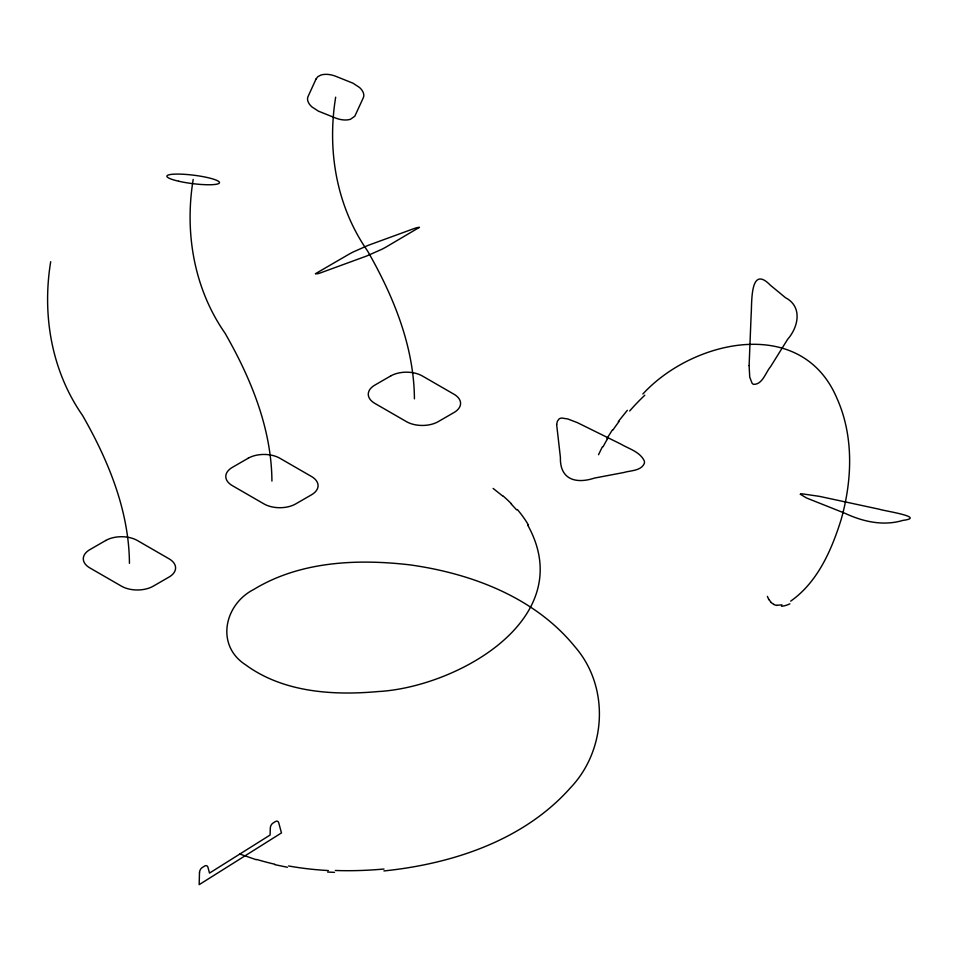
<?xml version="1.0" encoding="UTF-8"?>
<svg xmlns="http://www.w3.org/2000/svg" width="959" height="959" viewBox="0 0 959 959"><rect width="100%" height="100%" fill="white"/><g stroke="black" fill="none" stroke-linecap="round" stroke-linejoin="round"><path stroke-width="1.44" d="M50.695 261.699C41.956 314.876 51.474 370.893 82.558 415.463C108.355 460.524 129.069 510.679 129.441 563.353M193.191 179.429C184.452 232.605 193.958 288.623 225.041 333.193C250.838 378.254 271.565 428.409 271.924 481.082M335.674 97.171C326.947 150.347 336.453 206.353 367.537 250.922C393.334 295.995 414.06 346.151 414.42 398.824M598.524 454.722L602.252 447.026M606.903 438.635L612.31 430.028M618.315 421.516L627.318 410.332M642.854 394.017C692.554 339.846 801.628 314.972 836.907 398.237C854.001 436.249 852.263 480.231 841.115 519.646C831.585 550.106 817.619 582.233 790.684 601.137M781.981 604.877L776.994 605.249M383.912 870.94C452.204 863.879 523.518 840.575 570.329 787.95C606.639 750.022 609.792 686.74 574.956 646.798C534.99 597.457 471.672 573.554 410.368 564.923C357.695 558.713 300.215 561.111 253.799 589.437C224.37 604.314 215.331 645.227 245.456 664.719C282.953 692.314 332.605 695.635 377.51 691.595C456.076 687.579 580.015 618.999 527.69 525.064M327.606 872.043L334.511 872.366M287.424 867.272L274.574 864.598M256.293 859.732L239.81 854.061M773.769 604.374L771.036 602.492M493.118 488.431L502.456 495.839M511.255 504.074L516.625 509.864M768.866 599.747L767.38 596.354M274.933 864.263A238.875 123.483 -7.2 0 1 256.664 859.432M328.362 870.556A217.597 115.5 -8 0 1 288.563 865.965M383.996 869.01A225.041 124.85 -8.8 0 1 335.302 870.484M517.38 509.565A139.007 98.345 8.4 0 1 528.349 524.909M502.756 495.683A149.268 102.505 11.2 0 1 511.555 503.943M603.091 446.75A139.367 56.461 -42.2 0 1 607.766 438.407M613.017 429.956A121.649 54.495 -40 0 1 619.023 421.528M629.667 410.979A131.011 66.998 -37.8 0 1 644.82 395.204M789.904 603.798A131.011 39.439 -68.1 0 1 781.501 606.232M776.886 605.453A121.649 33.925 -61.7 0 1 773.757 604.398M771.12 602.36A139.367 38.887 -58.2 0 1 769.082 599.435M749.111 365.547L749.734 377.139L752.036 383.132A11.04 5.85 -83.7 0 0 753.51 384.343C762.549 384.715 765.654 372.332 770.652 366.554L787.651 339.282C798.475 327.007 802.683 306.616 785.517 297.722L770.317 285.171C749.65 263.917 752.084 303.428 751.137 314.84L749.111 365.547M199.496 872.666L199.16 884.666L281.466 832.927L278.745 822.858A4.483 2.781 -68.7 0 0 275.425 821.563L272.931 823.122A4.483 2.781 -68.7 0 0 270.294 828.18L270.102 835.025L209.506 873.098L207.959 867.356A4.483 2.781 -68.7 0 0 204.627 866.049L202.145 867.619A4.483 2.781 -68.7 0 0 199.496 872.666M556.652 424.561L560.404 457.383C559.732 479.512 575.939 484.211 594.448 478.085L623.853 472.499C630.674 470.437 641.091 471.001 644.352 463.389A10.081 6.821 24 0 0 644.16 460.608C639.689 451.629 628.768 448.776 620.677 444.005L577.294 422.607L567.788 418.963L561.938 418.064A6.701 4.531 24 0 0 559.025 419.011L557.359 421.289L556.652 424.561M800.369 494.281L806.663 498.045L844.687 513.173C862.884 521.672 883.167 526.335 902.982 520.377C927.101 517.261 883.251 510.787 879.607 509.301L819.489 496.366L802.096 493.825A12.047 1.762 12.5 0 0 800.753 494.005L800.369 494.281M316.11 78.89L308.031 96.583A18.269 10.177 18.6 0 0 311.795 106.821L318.34 111.112L335.47 117.993A16.183 9.015 18.6 0 0 350.479 119.264L354.818 116.207L363.317 97.746A18.269 10.177 18.6 0 0 359.553 87.509L353.02 83.217L335.878 76.336A16.183 9.015 18.6 0 0 320.869 75.066L317.825 76.696L316.11 78.89M315.487 273.687L317.729 273.759A13.522 1.127 -23 0 0 321.709 272.44L366.554 256.053L381.55 249.424A21.158 1.762 -23 0 0 385.782 247.194L419.467 227.319L417.069 227.619A13.522 1.127 -23 0 0 413.089 228.937L368.244 245.324L353.248 251.953A21.158 1.762 -23 0 0 349.016 254.195L315.487 273.687M105.694 540.504L89.858 549.639A22.393 12.923 0 0 0 89.858 567.92L121.529 586.201A22.393 12.923 0 0 0 153.188 586.201L169.024 577.066A22.393 12.923 0 0 0 169.024 558.785L137.353 540.504A22.393 12.923 0 0 0 105.694 540.504M248.177 458.234L232.354 467.369A22.393 12.923 0 0 0 232.354 485.65L264.013 503.931A22.393 12.923 0 0 0 295.684 503.931L311.507 494.796A22.393 12.923 0 0 0 311.507 476.515L279.848 458.234A22.393 12.923 0 0 0 248.177 458.234M390.673 375.964L374.837 385.11A22.393 12.923 0 0 0 374.837 403.391L406.508 421.672A22.393 12.923 0 0 0 438.167 421.672L454.003 412.526A22.393 12.923 0 0 0 454.003 394.245L422.332 375.964A22.393 12.923 0 0 0 390.673 375.964M178.734 181.239A26.48 4.244 7.1 0 0 219.419 182.881A26.48 4.244 7.1 0 0 181.407 174.166A26.48 4.244 7.1 0 0 178.734 181.239"/></g></svg>
